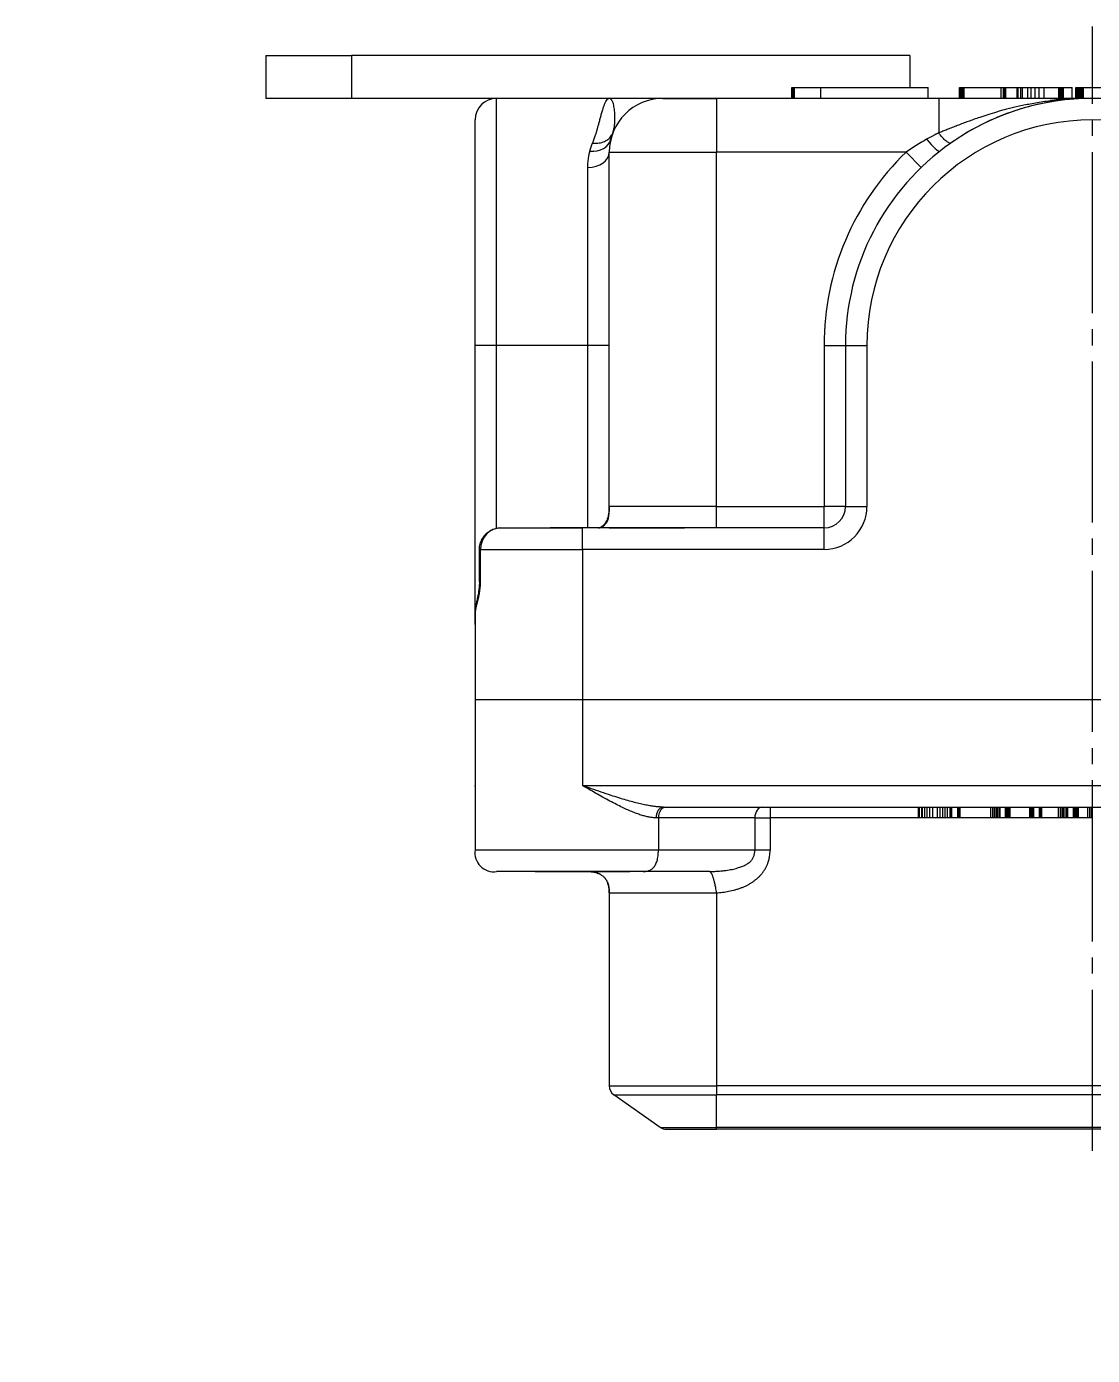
# Model space of a CAD drawing. Header units: millimetres. Extents: x -343 to 384, y -214 to 297.
# Drawn here: x -99.3 to 0, y -214.2 to -90.5 of the extents above; entities that cross this region are included whole.
import ezdxf

# ---------------------------------------------------------------- set-up
doc = ezdxf.new("R2010")
doc.units = ezdxf.units.MM
doc.linetypes.add('K5LT_AXLED', pattern=[19.5, 15, -1.5, 1.5, -1.5])
doc.linetypes.add('K5LT_THIN', pattern=[0])

# ---------------------------------------------------------------- blocks, each defined once
blk = doc.blocks.new('U5')
at = {"color": 30, "linetype": 'K5LT_AXLED', "lineweight": 18, "true_color": 0xff8000}
blk.add_line((0, -195.17), (0, -90.48), dxfattribs=at)
at = {"color": 7, "linetype": 'K5LT_THIN', "lineweight": 18}
for p, q in [((-77, -93.17), (-69, -93.17)), ((-77, -93.17), (-77, -97.17)), ((-17, -93.17), (-69, -93.17)), ((-69, -93.17), (-69, -97.17)), ((-17, -93.17), (-17, -96.17)), ((-27.99, -97.17), (-27.99, -96.17)), ((-27.99, -96.17), (-27.94, -96.17)), ((-27.94, -97.17), (-27.94, -96.17)), ((-27.94, -96.17), (-27.89, -96.17)), ((-27.89, -96.17), (-27.82, -96.17)), ((-27.89, -97.17), (-27.89, -96.17)), ((-27.82, -97.17), (-27.82, -96.17)), ((-27.82, -96.17), (-27.74, -96.17)), ((-27.74, -97.17), (-27.74, -96.17)), ((-27.74, -96.17), (-25.3, -96.17)), ((-25.3, -96.17), (-15.3, -96.17)), ((-25.3, -97.17), (-25.3, -96.17)), ((-15.3, -97.17), (-15.3, -96.17)), ((-12.38, -97.17), (-12.38, -96.17)), ((-12.38, -96.17), (-12.37, -96.17)), ((-12.37, -97.17), (-12.37, -96.17)), ((-12.37, -96.17), (-12.33, -96.17)), ((-12.33, -96.17), (-12.24, -96.17)), ((-12.33, -97.17), (-12.33, -96.17)), ((-12.24, -97.17), (-12.24, -96.17)), ((-12.24, -96.17), (-12.16, -96.17)), ((-12.16, -96.17), (-12.09, -96.17)), ((-12.16, -97.17), (-12.16, -96.17)), ((-12.09, -96.17), (-12.02, -96.17)), ((-12.09, -97.17), (-12.09, -96.17)), ((-12.02, -97.17), (-12.02, -96.17)), ((-12.02, -96.17), (-11.95, -96.17)), ((-11.95, -97.17), (-11.95, -96.17)), ((-11.95, -96.17), (-8.51, -96.17)), ((-8.51, -96.17), (-8.28, -96.17)), ((-8.51, -97.17), (-8.51, -96.17)), ((-8.28, -96.17), (-8.16, -96.17)), ((-8.28, -97.17), (-8.28, -96.17)), ((-8.16, -97.17), (-8.16, -96.17)), ((-8.16, -96.17), (-8.13, -96.17)), ((-8.13, -96.17), (-8.09, -96.17)), ((-8.13, -97.17), (-8.13, -96.17)), ((-8.09, -97.17), (-8.09, -96.17)), ((-8.09, -96.17), (-8.08, -96.17)), ((-8.08, -97.17), (-8.08, -96.17)), ((-8.08, -96.17), (-7.01, -96.17)), ((-7.01, -97.17), (-7.01, -96.17)), ((-7.01, -96.17), (-7.01, -96.17)), ((-7.01, -96.17), (-6.93, -96.17)), ((-7.01, -97.17), (-7.01, -96.17)), ((-6.93, -96.17), (-6.67, -96.17)), ((-6.93, -97.17), (-6.93, -96.17)), ((-6.67, -96.17), (-6.52, -96.17)), ((-6.67, -97.17), (-6.67, -96.17)), ((-6.67, -97.17), (-6.67, -96.17)), ((-6.67, -96.17), (-6.67, -96.17)), ((-6.52, -97.17), (-6.52, -96.17)), ((-6.52, -96.17), (-6.03, -96.17)), ((-6.03, -97.17), (-6.03, -96.17)), ((-6.03, -96.17), (-5.71, -96.17)), ((-5.71, -97.17), (-5.71, -96.17)), ((-5.71, -96.17), (-5.34, -96.17)), ((-5.34, -96.17), (-4.95, -96.17)), ((-5.34, -97.17), (-5.34, -96.17)), ((-4.95, -96.17), (-4.51, -96.17)), ((-4.95, -97.17), (-4.95, -96.17)), ((-4.51, -97.17), (-4.51, -96.17)), ((-4.51, -96.17), (-3.14, -96.17)), ((-3.14, -97.17), (-3.14, -96.17)), ((-3.14, -96.17), (-3.03, -96.17)), ((-3.03, -97.17), (-3.03, -96.17)), ((-3.03, -96.17), (-2.95, -96.17)), ((-2.95, -96.17), (-2.88, -96.17)), ((-2.95, -97.17), (-2.95, -96.17)), ((-2.88, -96.17), (-2.82, -96.17)), ((-2.88, -97.17), (-2.88, -96.17)), ((-2.82, -96.17), (-2.73, -96.17)), ((-2.82, -97.17), (-2.82, -96.17)), ((-2.73, -97.17), (-2.73, -96.17)), ((-2.73, -96.17), (-2.7, -96.17)), ((-2.7, -97.17), (-2.7, -96.17)), ((-2.7, -96.17), (-1.9, -96.17)), ((-1.9, -97.17), (-1.9, -96.17)), ((-1.56, -96.17), (-1.54, -96.17)), ((-1.56, -97.17), (-1.56, -96.17)), ((-1.54, -97.17), (-1.54, -96.17)), ((-1.54, -96.17), (-1.49, -96.17)), ((-1.49, -96.17), (-1.42, -96.17)), ((-1.49, -97.17), (-1.49, -96.17)), ((-1.42, -96.17), (-1.34, -96.17)), ((-1.42, -97.17), (-1.42, -96.17)), ((-1.34, -97.17), (-1.34, -96.17)), ((-1.34, -96.17), (-1.27, -96.17)), ((-1.27, -97.17), (-1.27, -96.17)), ((-1.27, -96.17), (-1.19, -96.17)), ((-1.19, -97.17), (-1.19, -96.17)), ((-1.19, -96.17), (-1.12, -96.17)), ((-1.12, -97.17), (-1.12, -96.17)), ((-1.12, -96.17), (-1.04, -96.17)), ((-1.04, -96.17), (-0.96, -96.17)), ((-1.04, -97.17), (-1.04, -96.17)), ((-0.96, -97.17), (-0.96, -96.17)), ((-0.96, -96.17), (-0.9, -96.17)), ((-0.9, -96.17), (-0.84, -96.17)), ((-0.9, -97.17), (-0.9, -96.17)), ((-0.84, -97.17), (-0.84, -96.17)), ((-0.84, -96.17), (1.23, -96.17)), ((-69, -97.17), (-77, -97.17)), ((-45, -97.17), (-69, -97.17)), ((-55.5, -120.17), (-55.5, -97.17)), ((-45, -97.17), (-55.5, -97.17)), ((-40, -97.17), (-45, -97.17)), ((-45, -97.17), (-45, -97.17)), ((-40, -97.17), (-35, -97.17)), ((-35, -97.17), (-40, -97.17)), ((-35, -97.17), (-35, -102.17)), ((-14.32, -97.17), (-35, -97.17)), ((-14.32, -97.17), (-14.32, -100.4)), ((0, -97.17), (-14.32, -97.17)), ((-3.89, -97.17), (-1.7, -97.17)), ((0, -97.17), (-0.9, -97.17)), ((-0.12, -97.17), (-0.12, -97.17)), ((-0.05, -97.17), (-0.01, -97.17)), ((0, -97.17), (0, -97.17)), ((0, -97.17), (0, -97.17)), ((0, -97.17), (0, -97.17)), ((-57.5, -120.17), (-57.5, -99.17)), ((-45, -102.17), (-35, -102.17)), ((-45, -135.18), (-45, -102.17)), ((-35, -135.17), (-35, -102.17)), ((-17.35, -102.17), (-35, -102.17)), ((-17.35, -102.17), (-15.96, -103.61)), ((-47, -120.17), (-47, -103.61)), ((-57.5, -146.15), (-57.5, -120.17)), ((-55.5, -120.17), (-57.5, -120.17)), ((-47, -120.17), (-55.5, -120.17)), ((-55.5, -137.21), (-55.5, -120.17)), ((-45, -120.17), (-47, -120.17)), ((-47, -137.17), (-47, -120.17)), ((-25, -120.17), (-25, -135.17)), ((-25, -120.17), (-23, -120.17)), ((-23, -120.17), (-21, -120.17)), ((-23, -120.17), (-23, -135.17)), ((-21, -120.17), (-21, -135.17)), ((-35, -135.17), (-45, -135.17)), ((-45, -135.17), (-45, -135.17)), ((-35, -135.17), (-25, -135.17)), ((-35, -137.17), (-35, -135.17)), ((-25, -137.17), (-25, -135.17)), ((-23, -135.17), (-25, -135.17)), ((-23, -135.17), (-21, -135.17)), ((-55.1, -137.17), (-47.5, -137.17)), ((-44.5, -137.17), (-50.5, -137.17)), ((-50.5, -137.17), (-50.28, -137.17)), ((-25, -137.17), (-47.5, -137.17)), ((-47.5, -139.17), (-47.5, -137.17)), ((-45.54, -136.91), (-45.53, -136.91)), ((-45.54, -136.91), (-45.53, -136.91)), ((-45, -137.17), (-38, -137.17)), ((-45, -137.17), (-44.5, -137.17)), ((-44.5, -137.17), (-45, -137.17)), ((-45, -137.17), (-44.5, -137.17)), ((-25, -139.17), (-25, -137.17)), ((-57, -139.17), (-57.1, -139.17)), ((-57.1, -142.17), (-57.1, -139.17)), ((-57, -139.17), (-47.5, -139.17)), ((-57, -142.17), (-57, -139.17)), ((-47.5, -139.17), (-47.5, -153.17)), ((-25, -139.17), (-47.5, -139.17)), ((-57.1, -142.17), (-57, -142.17)), ((-57.5, -145.24), (-57.5, -153.17)), ((-47.5, -153.17), (-57.5, -153.17)), ((-57.5, -153.17), (-57.5, -161.17)), ((-47.5, -153.17), (-57.5, -153.17)), ((47.5, -153.17), (-47.5, -153.17)), ((-47.5, -153.17), (-47.5, -161.17)), ((47.5, -153.17), (-47.5, -153.17)), ((-57.5, -161.17), (-57.5, -167.17)), ((-47.5, -161.17), (47.5, -161.17)), ((-39.95, -163.17), (39.95, -163.17)), ((-30.03, -163.17), (-30.03, -164.17)), ((-16.23, -163.17), (-16.23, -164.17)), ((-16.15, -163.17), (-16.15, -164.17)), ((-15.93, -163.17), (-15.93, -164.17)), ((-15.85, -163.17), (-15.85, -164.17)), ((-15.64, -163.17), (-15.64, -164.17)), ((-15.42, -163.17), (-15.42, -164.17)), ((-15.18, -163.17), (-15.18, -164.17)), ((-14.91, -163.17), (-14.91, -164.17)), ((-14.47, -163.17), (-14.47, -164.17)), ((-14.2, -163.17), (-14.2, -164.17)), ((-13.96, -163.17), (-13.96, -164.17)), ((-13.74, -163.17), (-13.74, -164.17)), ((-13.53, -163.17), (-13.53, -164.17)), ((-13.29, -163.17), (-13.29, -164.17)), ((-13.17, -163.17), (-13.17, -164.17)), ((-13.15, -163.17), (-13.15, -164.17)), ((-13.14, -163.17), (-13.14, -164.17)), ((-12.58, -163.17), (-12.58, -164.17)), ((-12.57, -163.17), (-12.57, -164.17)), ((-12.54, -163.17), (-12.54, -164.17)), ((-12.53, -163.17), (-12.53, -164.17)), ((-12.47, -163.17), (-12.47, -164.17)), ((-12.36, -163.17), (-12.36, -164.17)), ((-9.5, -163.17), (-9.5, -164.17)), ((-9.32, -163.17), (-9.32, -164.17)), ((-9.16, -163.17), (-9.16, -164.17)), ((-9.01, -163.17), (-9.01, -164.17)), ((-8.87, -163.17), (-8.87, -164.17)), ((-8.71, -163.17), (-8.71, -164.17)), ((-8.63, -163.17), (-8.63, -164.17)), ((-8.62, -163.17), (-8.62, -164.17)), ((-8.61, -163.17), (-8.61, -164.17)), ((-8.13, -163.17), (-8.13, -164.17)), ((-8.11, -163.17), (-8.11, -164.17)), ((-8.06, -163.17), (-8.06, -164.17)), ((-7.99, -163.17), (-7.99, -164.17)), ((-7.91, -163.17), (-7.91, -164.17)), ((-7.83, -163.17), (-7.83, -164.17)), ((-7.76, -163.17), (-7.76, -164.17)), ((-7.7, -163.17), (-7.7, -164.17)), ((-7.69, -163.17), (-7.69, -164.17)), ((-5.86, -163.17), (-5.86, -164.17)), ((-5.79, -163.17), (-5.79, -164.17)), ((-5.7, -163.17), (-5.7, -164.17)), ((-5.62, -163.17), (-5.62, -164.17)), ((-5.55, -163.17), (-5.55, -164.17)), ((-5.5, -163.17), (-5.5, -164.17)), ((-5.48, -163.17), (-5.48, -164.17)), ((-5.48, -163.17), (-5.48, -164.17)), ((-4.96, -163.17), (-4.96, -164.17)), ((-4.95, -163.17), (-4.95, -164.17)), ((-4.92, -163.17), (-4.92, -164.17)), ((-4.91, -163.17), (-4.91, -164.17)), ((-4.85, -163.17), (-4.85, -164.17)), ((-4.74, -163.17), (-4.74, -164.17)), ((-3.19, -163.17), (-3.19, -164.17)), ((-3.02, -163.17), (-3.02, -164.17)), ((-2.86, -163.17), (-2.86, -164.17)), ((-2.71, -163.17), (-2.71, -164.17)), ((-2.58, -163.17), (-2.58, -164.17)), ((-2.41, -163.17), (-2.41, -164.17)), ((-2.33, -163.17), (-2.33, -164.17)), ((-2.32, -163.17), (-2.32, -164.17)), ((-2.32, -163.17), (-2.32, -164.17)), ((-1.78, -163.17), (-1.78, -164.17)), ((-1.77, -163.17), (-1.77, -164.17)), ((-1.72, -163.17), (-1.72, -164.17)), ((-1.65, -163.17), (-1.65, -164.17)), ((-1.56, -163.17), (-1.56, -164.17)), ((-1.49, -163.17), (-1.49, -164.17)), ((-1.41, -163.17), (-1.41, -164.17)), ((-1.35, -163.17), (-1.35, -164.17)), ((-1.34, -163.17), (-1.34, -164.17)), ((-0.46, -163.17), (-0.46, -164.17)), ((-0.28, -163.17), (-0.28, -164.17)), ((-0.12, -163.17), (-0.12, -164.17)), ((-40.43, -164.17), (-40.64, -164.17)), ((-40.43, -164.17), (-40.43, -167.17)), ((-31.44, -164.17), (-40.43, -164.17)), ((-31.44, -164.17), (-31.44, -167.17)), ((-31.44, -164.17), (-30.03, -164.17)), ((-30.03, -164.17), (-30.03, -167.17)), ((-16.23, -164.17), (-30.03, -164.17)), ((-16.15, -164.17), (-16.23, -164.17)), ((-15.93, -164.17), (-16.15, -164.17)), ((-15.85, -164.17), (-15.93, -164.17)), ((-15.64, -164.17), (-15.85, -164.17)), ((-15.42, -164.17), (-15.64, -164.17)), ((-15.18, -164.17), (-15.42, -164.17)), ((-14.91, -164.17), (-15.18, -164.17)), ((-14.47, -164.17), (-14.91, -164.17)), ((-14.2, -164.17), (-14.47, -164.17)), ((-13.96, -164.17), (-14.2, -164.17)), ((-13.74, -164.17), (-13.96, -164.17)), ((-13.53, -164.17), (-13.74, -164.17)), ((-13.29, -164.17), (-13.53, -164.17)), ((-13.17, -164.17), (-13.29, -164.17)), ((-13.15, -164.17), (-13.17, -164.17)), ((-13.14, -164.17), (-13.15, -164.17)), ((-12.58, -164.17), (-13.14, -164.17)), ((-12.57, -164.17), (-12.58, -164.17)), ((-12.54, -164.17), (-12.57, -164.17)), ((-12.53, -164.17), (-12.54, -164.17)), ((-12.47, -164.17), (-12.53, -164.17)), ((-12.36, -164.17), (-12.47, -164.17)), ((-9.5, -164.17), (-12.36, -164.17)), ((-9.32, -164.17), (-9.5, -164.17)), ((-9.16, -164.17), (-9.32, -164.17)), ((-9.01, -164.17), (-9.16, -164.17)), ((-8.87, -164.17), (-9.01, -164.17)), ((-8.71, -164.17), (-8.87, -164.17)), ((-8.63, -164.17), (-8.71, -164.17)), ((-8.62, -164.17), (-8.63, -164.17)), ((-8.61, -164.17), (-8.62, -164.17)), ((-8.13, -164.17), (-8.61, -164.17)), ((-8.11, -164.17), (-8.13, -164.17)), ((-8.06, -164.17), (-8.11, -164.17)), ((-7.99, -164.17), (-8.06, -164.17)), ((-7.91, -164.17), (-7.99, -164.17)), ((-7.83, -164.17), (-7.91, -164.17)), ((-7.76, -164.17), (-7.83, -164.17)), ((-7.7, -164.17), (-7.76, -164.17)), ((-7.69, -164.17), (-7.7, -164.17)), ((-5.86, -164.17), (-7.69, -164.17)), ((-5.79, -164.17), (-5.86, -164.17)), ((-5.7, -164.17), (-5.79, -164.17)), ((-5.62, -164.17), (-5.7, -164.17)), ((-5.55, -164.17), (-5.62, -164.17)), ((-5.5, -164.17), (-5.55, -164.17)), ((-5.48, -164.17), (-5.5, -164.17)), ((-5.48, -164.17), (-5.48, -164.17)), ((-4.96, -164.17), (-5.48, -164.17)), ((-4.95, -164.17), (-4.96, -164.17)), ((-4.92, -164.17), (-4.95, -164.17)), ((-4.91, -164.17), (-4.92, -164.17)), ((-4.85, -164.17), (-4.91, -164.17)), ((-4.74, -164.17), (-4.85, -164.17)), ((-3.19, -164.17), (-4.74, -164.17)), ((-3.02, -164.17), (-3.19, -164.17)), ((-2.86, -164.17), (-3.02, -164.17)), ((-2.71, -164.17), (-2.86, -164.17)), ((-2.58, -164.17), (-2.71, -164.17)), ((-2.41, -164.17), (-2.58, -164.17)), ((-2.33, -164.17), (-2.41, -164.17)), ((-2.32, -164.17), (-2.33, -164.17)), ((-2.32, -164.17), (-2.32, -164.17)), ((-1.78, -164.17), (-2.32, -164.17)), ((-1.77, -164.17), (-1.78, -164.17)), ((-1.72, -164.17), (-1.77, -164.17)), ((-1.65, -164.17), (-1.72, -164.17)), ((-1.56, -164.17), (-1.65, -164.17)), ((-1.49, -164.17), (-1.56, -164.17)), ((-1.41, -164.17), (-1.49, -164.17)), ((-1.35, -164.17), (-1.41, -164.17)), ((-1.34, -164.17), (-1.35, -164.17)), ((-0.46, -164.17), (-1.34, -164.17)), ((-0.28, -164.17), (-0.46, -164.17)), ((-0.12, -164.17), (-0.28, -164.17)), ((0.02, -164.17), (-0.12, -164.17)), ((-40.43, -167.17), (-57.5, -167.17)), ((-31.44, -167.17), (-40.43, -167.17)), ((-30.03, -167.17), (-31.44, -167.17)), ((-53.16, -169.17), (-55.5, -169.17)), ((-41.84, -169.17), (-55.5, -169.17)), ((-51.9, -169.17), (-46.98, -169.17)), ((-46.98, -169.17), (-46.99, -169.17)), ((-46.98, -169.17), (-46.96, -169.17)), ((-46.98, -169.17), (-46.96, -169.17)), ((-46.98, -169.17), (-46.98, -169.17)), ((-46.98, -169.17), (-44.41, -169.17)), ((-44.41, -169.17), (-43.1, -169.17)), ((-35.68, -169.17), (-41.84, -169.17)), ((-35.67, -169.17), (-35.68, -169.17)), ((-45, -171.16), (-45, -171.17)), ((-45, -171.17), (-45, -189.14)), ((-35, -171.17), (-45, -171.17)), ((-35, -171.16), (-35, -171.17)), ((-35, -171.17), (-35, -189.14)), ((-45, -189.14), (-35, -189.14)), ((-35, -189.14), (-35, -189.96)), ((35, -189.14), (-35, -189.14)), ((-40.26, -192.99), (-44.57, -189.96)), ((-44.57, -189.96), (-35, -189.96)), ((-35, -192.99), (-35, -189.96)), ((35, -189.96), (-35, -189.96)), ((-40.26, -192.99), (-35, -192.99)), ((-35, -193.17), (-35, -192.99)), ((35, -192.99), (-35, -192.99)), ((-39.68, -193.17), (-35, -193.17)), ((35, -193.17), (-35, -193.17))]:
    blk.add_line(p, q, dxfattribs=at)
for centre, radius, start, end in [((-55.5, -99.17), 2, 90, 180), ((-45, -98.32), 1.16, 89.9747, 90.0301), ((-40, -102.17), 5, 90, 180), ((0, -120.17), 23, 54.9844, 125.0199), ((0, -120.17), 23, 90.0014, 91.2597), ((0, -120.17), 21, 0, 180), ((-40, -102.17), 5, 159.2986, 166.2769), ((0, -120.17), 23, 125.0199, 180), ((0, -120.17), 25, 133.9455, 180), ((0, -120.17), 23, 133.9455, 135.9208), ((-25, -135.17), 4, 270, 0), ((-25, -135.17), 2, 270, 0), ((-55.5, -161.17), 2, 180, 181.7261), ((-55.75, -167.42), 1.77, 171.8699, 278.1301), ((-55.75, -167.42), 1.77, 171.8699, 278.1301), ((-46.75, -170.92), 1.77, 95.8668, 97.6881), ((-44, -189.14), 1, 180, 235), ((-39.68, -192.17), 1, 235, 270)]:
    blk.add_arc(centre, radius, start, end, dxfattribs=at)
for centre, major_axis, ratio, start_param, end_param in [((-46.8, -100.51), (1.94, -0.47), 0.777628, 4.900052, 6.283185), ((-15.44, -100.51), (1.24, -1.57), 0.149152, 4.900052, 6.283185), ((-47, -102.17), (2, 0), 0.72, 4.712389, 6.283185), ((-55.1, -139.17), (0, 2), 0.949918, 0, 1.570796), ((-39.72, -164.17), (0, 1), 0.707107, 0, 1.570796), ((-30.74, -164.17), (0, 1), 0.707107, 0, 1.570796)]:
    blk.add_ellipse(centre, major_axis=major_axis, ratio=ratio, start_param=start_param, end_param=end_param, dxfattribs=at)
for points, knots in [([(-46.55, -101.33), (-46.49, -101.19), (-46.4, -100.94), (-46.28, -100.6), (-46.19, -100.3), (-46.11, -100.01), (-46.03, -99.72), (-45.94, -99.39), (-45.84, -99.03), (-45.74, -98.65), (-45.64, -98.29), (-45.53, -97.97), (-45.43, -97.69), (-45.32, -97.45), (-45.2, -97.27), (-45.09, -97.18), (-45.03, -97.17), (-45, -97.17)], [0, 0, 0, 0, 0.978117, 1.835841, 2.569046, 3.332013, 4.122583, 5.02633, 6.149563, 7.452045, 8.875183, 10.27878, 11.734255, 13.274791, 15.169666, 16.763414, 18, 18, 18, 18]), ([(-44.68, -100.4), (-44.67, -100.39), (-44.67, -100.37), (-44.66, -100.34), (-44.64, -100.3), (-44.63, -100.25), (-44.61, -100.17), (-44.58, -100.05), (-44.54, -99.9), (-44.51, -99.73), (-44.49, -99.55), (-44.48, -99.36), (-44.47, -99.17), (-44.47, -98.98), (-44.47, -98.77), (-44.48, -98.55), (-44.51, -98.3), (-44.54, -98.04), (-44.59, -97.79), (-44.65, -97.6), (-44.7, -97.45), (-44.75, -97.36), (-44.81, -97.27), (-44.89, -97.19), (-44.95, -97.17), (-44.99, -97.17), (-44.99, -97.17), (-44.99, -97.17), (-45, -97.17), (-45, -97.17), (-45, -97.17), (-45, -97.17), (-45, -97.17)], [0, 0, 0, 0, 0.175599, 0.35174, 0.533987, 0.767411, 1.201588, 1.87981, 2.799666, 3.868933, 4.959319, 6.12167, 7.28578, 8.606383, 9.997381, 11.597878, 13.447719, 15.918601, 18.590738, 21.166498, 23.28188, 25.040273, 26.624166, 29.639897, 32.406313, 32.681773, 32.773593, 32.842918, 32.887402, 32.914681, 32.942921, 33, 33, 33, 33]), ([(0, -97.17), (-0.02, -97.17), (-0.04, -97.17), (-0.08, -97.17), (-0.11, -97.17), (-0.13, -97.17), (-0.15, -97.17), (-0.18, -97.17), (-0.21, -97.17), (-0.25, -97.17), (-0.29, -97.17), (-0.36, -97.17), (-0.47, -97.17), (-0.69, -97.17), (-1.15, -97.18), (-1.95, -97.22), (-3.1, -97.31), (-4.43, -97.46), (-5.73, -97.68), (-6.92, -97.92), (-7.96, -98.17), (-8.89, -98.43), (-9.72, -98.68), (-10.44, -98.92), (-11.04, -99.13), (-11.57, -99.32), (-12.08, -99.51), (-12.57, -99.7), (-13.07, -99.89), (-13.51, -100.07), (-13.93, -100.24), (-14.19, -100.34), (-14.32, -100.4)], [0, 0, 0, 0, 0.101724, 0.18834, 0.252054, 0.305337, 0.351742, 0.397482, 0.465556, 0.546288, 0.657415, 0.789464, 0.997507, 1.402311, 2.291131, 4.118712, 6.908665, 10.124941, 13.215837, 15.885721, 18.284798, 20.47155, 22.389353, 24.083013, 25.466362, 26.66251, 27.790731, 28.98797, 30.114454, 31.196942, 32.089331, 33, 33, 33, 33]), ([(-0.31, -97.17), (-0.33, -97.17), (-0.36, -97.17), (-0.42, -97.17), (-0.46, -97.17), (-0.58, -97.17), (-0.66, -97.18), (-0.89, -97.18), (-1.04, -97.19), (-1.51, -97.21), (-1.82, -97.24), (-2.72, -97.32), (-3.31, -97.4), (-4.69, -97.63), (-5.47, -97.81), (-7.13, -98.28), (-8, -98.58), (-9.7, -99.29), (-10.52, -99.69), (-11.92, -100.48), (-12.51, -100.86), (-13.11, -101.27), (-13.16, -101.3), (-13.2, -101.33)], [0, 0, 0, 0, 0.342458, 0.342458, 0.856145, 0.856145, 1.883519, 1.883519, 3.938267, 3.938267, 8.047763, 8.047763, 15.924297, 15.924297, 26.619179, 26.619179, 38.819179, 38.819179, 51.019179, 51.019179, 60.292621, 60.292621, 60.985791, 60.985791, 60.985791, 60.985791]), ([(-46.55, -101.33), (-46.44, -101.34), (-46.23, -101.35), (-45.94, -101.33), (-45.68, -101.27), (-45.45, -101.19), (-45.23, -101.07), (-45.04, -100.93), (-44.88, -100.76), (-44.76, -100.58), (-44.7, -100.46), (-44.68, -100.4)], [0, 0, 0, 0, 1.617939, 3.030414, 4.293753, 5.593358, 6.935317, 8.270856, 9.582203, 10.827769, 12, 12, 12, 12]), ([(-44.86, -100.98), (-44.86, -100.98), (-44.86, -100.98), (-44.86, -100.98), (-44.86, -100.98), (-44.86, -100.98), (-44.86, -100.98), (-44.86, -100.98), (-44.86, -100.98), (-44.86, -100.97), (-44.86, -100.97), (-44.85, -100.97), (-44.85, -100.97), (-44.85, -100.96), (-44.85, -100.95), (-44.85, -100.94), (-44.84, -100.93), (-44.84, -100.91), (-44.84, -100.9), (-44.83, -100.87), (-44.82, -100.85), (-44.82, -100.83)], [0.000098, 0.000098, 0.000098, 0.000098, 0.005, 0.005, 0.02, 0.02, 0.039999, 0.039999, 0.079998, 0.079998, 0.159996, 0.159996, 0.319992, 0.319992, 0.639984, 0.639984, 1.239984, 1.239984, 1.839984, 1.839984, 3, 3, 3, 3]), ([(-14.32, -100.4), (-14.34, -100.41), (-14.38, -100.42), (-14.43, -100.44), (-14.47, -100.46), (-14.51, -100.48), (-14.54, -100.5), (-14.57, -100.51), (-14.61, -100.53), (-14.64, -100.55), (-14.69, -100.57), (-14.76, -100.61), (-14.85, -100.66), (-14.96, -100.72), (-15.08, -100.78), (-15.2, -100.85), (-15.32, -100.91), (-15.4, -100.96), (-15.44, -100.98)], [0, 0, 0, 0, 0.825572, 1.561368, 2.207389, 2.817107, 3.404737, 3.970278, 4.502441, 5.076787, 5.864355, 7.018937, 8.607645, 10.622826, 12.742924, 14.916467, 16.960299, 19, 19, 19, 19]), ([(-13.2, -101.33), (-13.22, -101.34), (-13.27, -101.35), (-13.36, -101.33), (-13.47, -101.26), (-13.59, -101.17), (-13.73, -101.06), (-13.87, -100.92), (-14.01, -100.76), (-14.16, -100.59), (-14.27, -100.46), (-14.32, -100.4)], [0, 0, 0, 0, 1.65014, 3.13956, 4.444353, 5.77096, 7.07536, 8.338809, 9.563455, 10.769634, 12, 12, 12, 12]), ([(-47, -103.61), (-47, -103.43), (-46.98, -103.08), (-46.92, -102.63), (-46.86, -102.3), (-46.82, -102.13), (-46.8, -102.08)], [0, 0, 0, 0, 2.308044, 4.616087, 6.171643, 7, 7, 7, 7]), ([(-45, -135.17), (-45, -135.17), (-45, -135.17), (-45, -135.18), (-45, -135.18), (-45, -135.18), (-45, -135.18), (-45, -135.18), (-45, -135.18), (-45, -135.19), (-45, -135.19), (-45, -135.19), (-45, -135.19), (-45, -135.19), (-45, -135.19), (-45, -135.2), (-45, -135.2), (-45, -135.2), (-45, -135.2), (-45, -135.21), (-45, -135.21), (-45, -135.21), (-45, -135.22), (-45, -135.22), (-45, -135.22), (-45, -135.23), (-45, -135.24), (-45, -135.25), (-45, -135.25), (-45, -135.26), (-45, -135.26), (-45, -135.27), (-45, -135.28), (-45, -135.29), (-45, -135.3), (-45, -135.32), (-45, -135.33), (-45, -135.35), (-45, -135.37), (-45.01, -135.42), (-45.01, -135.46), (-45.02, -135.56), (-45.03, -135.63), (-45.05, -135.8), (-45.07, -135.9), (-45.11, -136.09), (-45.13, -136.17), (-45.18, -136.33), (-45.21, -136.4), (-45.27, -136.53), (-45.3, -136.58), (-45.35, -136.68), (-45.38, -136.73), (-45.43, -136.8), (-45.46, -136.83), (-45.5, -136.88), (-45.52, -136.9), (-45.53, -136.91)], [0, 0, 0, 0, 0.357429, 0.357429, 0.639416, 0.639416, 0.666334, 0.666334, 0.903788, 0.903788, 1.141242, 1.141242, 1.222112, 1.222112, 1.540435, 1.540435, 1.648105, 1.648105, 2.074098, 2.074098, 2.500091, 2.500091, 2.77899, 2.77899, 3.336788, 3.336788, 4.428453, 4.428453, 5.215524, 5.215524, 6.002596, 6.002596, 7.090819, 7.090819, 8.60837, 8.60837, 10.26914, 10.26914, 13.59068, 13.59068, 20.233759, 20.233759, 33.519917, 33.519917, 53.003017, 53.003017, 71.284539, 71.284539, 87.926628, 87.926628, 102.781179, 102.781179, 116.00039, 116.00039, 127.753253, 127.753253, 134.99941, 134.99941, 134.99941, 134.99941]), ([(-45.31, -136.77), (-45.28, -136.73), (-45.23, -136.65), (-45.17, -136.54), (-45.13, -136.44), (-45.1, -136.34), (-45.07, -136.23), (-45.05, -136.1), (-45.03, -135.96), (-45.02, -135.8), (-45.01, -135.63), (-45, -135.46), (-45, -135.3), (-45, -135.21), (-45, -135.17)], [0, 0, 0, 0, 1.212013, 2.275102, 3.189267, 4.12073, 5.115098, 6.275639, 7.587935, 9.080577, 10.618506, 12.429707, 13.879607, 15, 15, 15, 15]), ([(-57.1, -139.17), (-57.1, -139.08), (-57.09, -138.99), (-57.07, -138.82), (-57.05, -138.73), (-57.01, -138.56), (-56.98, -138.48), (-56.91, -138.32), (-56.87, -138.24), (-56.79, -138.09), (-56.74, -138.02), (-56.64, -137.88), (-56.58, -137.82), (-56.46, -137.7), (-56.4, -137.64), (-56.27, -137.54), (-56.2, -137.5), (-56.06, -137.41), (-55.99, -137.37), (-55.84, -137.31), (-55.77, -137.28), (-55.61, -137.23), (-55.53, -137.21), (-55.38, -137.18), (-55.3, -137.17), (-55.18, -137.17), (-55.14, -137.17), (-55.1, -137.17)], [0.000003, 0.000003, 0.000003, 0.000003, 0.0800174, 0.0800174, 0.1600347, 0.1600347, 0.2400521, 0.2400521, 0.3200694, 0.3200694, 0.4000868, 0.4000868, 0.4801042, 0.4801042, 0.5601215, 0.5601215, 0.6401389, 0.6401389, 0.7201563, 0.7201563, 0.8001736, 0.8001736, 0.880191, 0.880191, 0.9602083, 0.9602083, 1, 1, 1, 1]), ([(-46.03, -137.17), (-45.96, -137.17), (-45.81, -137.14), (-45.63, -137.06), (-45.49, -136.95), (-45.39, -136.85), (-45.33, -136.79), (-45.31, -136.77)], [0, 0, 0, 0, 2.349366, 4.323006, 6.023469, 7.229658, 8, 8, 8, 8]), ([(-46.03, -137.17), (-46.03, -137.17), (-46.03, -137.17), (-46.03, -137.17), (-46.03, -137.17), (-46.03, -137.17), (-46.03, -137.17), (-46.03, -137.17), (-46.02, -137.17), (-46.02, -137.17), (-46.01, -137.17), (-46, -137.16), (-45.99, -137.16), (-45.97, -137.16), (-45.95, -137.16), (-45.92, -137.15), (-45.9, -137.14), (-45.86, -137.13), (-45.84, -137.12), (-45.79, -137.1), (-45.77, -137.08), (-45.71, -137.05), (-45.68, -137.03), (-45.62, -136.98), (-45.58, -136.95), (-45.55, -136.92), (-45.54, -136.91), (-45.54, -136.91)], [0.000042, 0.000042, 0.000042, 0.000042, 0.018333, 0.018333, 0.509887, 0.509887, 1.019816, 1.019816, 2.039674, 2.039674, 4.07939, 4.07939, 8.158821, 8.158821, 13.594618, 13.594618, 19.140374, 19.140374, 24.941617, 24.941617, 30.873407, 30.873407, 36.943881, 36.943881, 43.282156, 43.282156, 44, 44, 44, 44]), ([(-45.53, -136.91), (-45.49, -136.87), (-45.42, -136.82), (-45.34, -136.78), (-45.31, -136.77)], [0, 0, 0, 0, 3.333333, 5, 5, 5, 5]), ([(-57.1, -142.17), (-57.1, -142.17), (-57.1, -142.17), (-57.1, -142.17), (-57.1, -142.18), (-57.1, -142.19), (-57.1, -142.2), (-57.1, -142.22), (-57.1, -142.24), (-57.1, -142.28), (-57.1, -142.31), (-57.1, -142.39), (-57.11, -142.44), (-57.11, -142.56), (-57.12, -142.61), (-57.13, -142.74), (-57.13, -142.8), (-57.15, -142.94), (-57.16, -143.03), (-57.19, -143.2), (-57.2, -143.3), (-57.24, -143.49), (-57.26, -143.59), (-57.31, -143.82), (-57.33, -143.94), (-57.38, -144.18), (-57.4, -144.31), (-57.44, -144.54), (-57.46, -144.66), (-57.48, -144.87), (-57.49, -144.98), (-57.5, -145.14), (-57.5, -145.19), (-57.5, -145.24), (-57.5, -145.24), (-57.5, -145.24)], [0.000384, 0.000384, 0.000384, 0.000384, 0.056071, 0.056071, 0.799044, 0.799044, 1.598856, 1.598856, 3.198482, 3.198482, 6.397732, 6.397732, 12.796233, 12.796233, 19.895498, 19.895498, 27.737309, 27.737309, 38.845905, 38.845905, 52.354225, 52.354225, 68.557846, 68.557846, 89.167239, 89.167239, 111.127666, 111.127666, 131.010253, 131.010253, 149.063218, 149.063218, 156.996676, 156.996676, 157, 157, 157, 157]), ([(-57.5, -145.24), (-57.5, -145.18), (-57.49, -145.07), (-57.47, -144.89), (-57.43, -144.73), (-57.4, -144.57), (-57.36, -144.41), (-57.32, -144.26), (-57.28, -144.12), (-57.25, -143.98), (-57.22, -143.86), (-57.19, -143.74), (-57.16, -143.62), (-57.14, -143.5), (-57.11, -143.37), (-57.09, -143.23), (-57.07, -143.09), (-57.05, -142.96), (-57.04, -142.84), (-57.02, -142.72), (-57.01, -142.59), (-57, -142.4), (-57, -142.26), (-57, -142.17)], [0, 0, 0, 0, 2.759359, 5.133185, 7.028233, 8.734177, 10.258984, 11.69328, 12.94247, 14.006554, 14.881085, 15.738153, 16.520748, 17.2824, 18.087429, 18.941788, 19.707225, 20.329812, 20.882538, 21.500281, 22.139138, 22.754299, 24, 24, 24, 24]), ([(-57.5, -161.23), (-57.5, -161.23), (-57.5, -161.23), (-57.5, -161.23), (-57.5, -161.22), (-57.5, -161.22), (-57.5, -161.22), (-57.5, -161.22), (-57.5, -161.22), (-57.5, -161.22), (-57.5, -161.22), (-57.5, -161.22), (-57.5, -161.22), (-57.5, -161.21), (-57.5, -161.21), (-57.5, -161.21), (-57.5, -161.2), (-57.5, -161.2), (-57.5, -161.19), (-57.5, -161.19), (-57.5, -161.19), (-57.5, -161.19), (-57.5, -161.19), (-57.5, -161.19), (-57.5, -161.19), (-57.5, -161.19), (-57.5, -161.19), (-57.5, -161.18), (-57.5, -161.18), (-57.5, -161.18), (-57.5, -161.18), (-57.5, -161.18), (-57.5, -161.18), (-57.5, -161.17), (-57.5, -161.17), (-57.5, -161.17), (-57.5, -161.17), (-57.5, -161.17)], [233.702062, 233.702062, 233.702062, 233.702062, 235.29719, 235.29719, 276.148642, 276.148642, 288.800387, 288.800387, 314.103877, 314.103877, 347.455493, 347.455493, 390.726494, 390.726494, 477.268495, 477.268495, 637.70065, 637.70065, 694.905937, 694.905937, 752.111225, 752.111225, 758.211432, 758.211432, 763.928664, 763.928664, 771.949319, 771.949319, 787.99063, 787.99063, 813.080329, 813.080329, 867.941007, 867.941007, 922.801685, 922.801685, 954, 954, 954, 954]), ([(-40.64, -164.17), (-40.75, -164.17), (-40.97, -164.15), (-41.31, -164.1), (-41.66, -164.02), (-42.05, -163.91), (-42.46, -163.77), (-42.91, -163.59), (-43.4, -163.38), (-43.93, -163.13), (-44.5, -162.84), (-45.12, -162.51), (-45.78, -162.15), (-46.41, -161.79), (-46.98, -161.46), (-47.34, -161.26), (-47.5, -161.17)], [0, 0, 0, 0, 0.907039, 1.809225, 2.69908, 3.695897, 4.734928, 5.855588, 7.056291, 8.351933, 9.736343, 11.237775, 12.884484, 14.444183, 15.835058, 17, 17, 17, 17]), ([(-39.95, -163.17), (-40.09, -163.17), (-40.38, -163.15), (-40.81, -163.11), (-41.25, -163.04), (-41.73, -162.95), (-42.25, -162.83), (-42.82, -162.69), (-43.44, -162.51), (-44.12, -162.31), (-44.9, -162.06), (-45.75, -161.77), (-46.64, -161.47), (-47.22, -161.26), (-47.5, -161.17)], [0, 0, 0, 0, 0.942376, 1.854093, 2.732412, 3.714517, 4.75378, 5.882612, 7.112826, 8.438539, 9.867031, 11.642469, 13.365777, 15, 15, 15, 15]), ([(-39.95, -163.17), (-40, -163.17), (-40.08, -163.18), (-40.2, -163.23), (-40.31, -163.31), (-40.4, -163.4), (-40.48, -163.52), (-40.54, -163.66), (-40.59, -163.81), (-40.63, -163.98), (-40.64, -164.1), (-40.64, -164.17)], [0, 0, 0, 0, 1.559957, 2.920951, 4.136752, 5.384901, 6.67049, 7.938583, 9.211972, 10.459586, 12, 12, 12, 12]), ([(-35.68, -169.17), (-35.62, -169.17), (-35.53, -169.17), (-35.4, -169.16), (-35.31, -169.16), (-35.24, -169.16), (-35.14, -169.15), (-34.87, -169.14), (-34.53, -169.11), (-34.15, -169.06), (-33.85, -169.02), (-33.57, -168.97), (-33.31, -168.91), (-33.08, -168.84), (-32.85, -168.78), (-32.65, -168.7), (-32.47, -168.63), (-32.29, -168.54), (-32.13, -168.45), (-31.98, -168.34), (-31.85, -168.23), (-31.75, -168.12), (-31.66, -168), (-31.59, -167.87), (-31.53, -167.74), (-31.49, -167.59), (-31.46, -167.44), (-31.45, -167.3), (-31.44, -167.21), (-31.44, -167.17)], [0, 0, 0, 0, 0.859618, 1.514615, 1.946049, 2.289208, 2.74638, 3.516757, 6.447781, 8.238934, 9.866181, 11.483368, 12.962955, 14.441341, 15.782894, 17.08709, 18.282132, 19.484588, 20.644985, 21.797852, 22.877746, 23.875266, 24.781044, 25.665985, 26.56464, 27.469567, 28.444222, 29.279267, 30, 30, 30, 30]), ([(-35, -171.16), (-34.96, -171.15), (-34.92, -171.14), (-34.79, -171.13), (-34.69, -171.12), (-34.41, -171.09), (-34.22, -171.07), (-33.84, -171), (-33.64, -170.96), (-33.34, -170.89), (-33.24, -170.86), (-33.02, -170.79), (-32.92, -170.76), (-32.72, -170.69), (-32.63, -170.65), (-32.45, -170.57), (-32.35, -170.53), (-32.22, -170.47), (-32.18, -170.45), (-32.1, -170.41), (-32.06, -170.39), (-31.98, -170.34), (-31.94, -170.32), (-31.85, -170.27), (-31.81, -170.24), (-31.74, -170.2), (-31.7, -170.17), (-31.63, -170.13), (-31.6, -170.1), (-31.52, -170.05), (-31.49, -170.03), (-31.42, -169.97), (-31.38, -169.94), (-31.32, -169.89), (-31.29, -169.87), (-31.22, -169.81), (-31.19, -169.79), (-31.14, -169.73), (-31.11, -169.71), (-31.05, -169.65), (-31.02, -169.62), (-30.98, -169.58), (-30.96, -169.56), (-30.94, -169.53), (-30.92, -169.52), (-30.9, -169.49), (-30.88, -169.48), (-30.87, -169.46), (-30.86, -169.45), (-30.85, -169.44), (-30.84, -169.43), (-30.81, -169.39), (-30.79, -169.36), (-30.74, -169.3), (-30.72, -169.27), (-30.67, -169.22), (-30.65, -169.18), (-30.61, -169.12), (-30.59, -169.09), (-30.55, -169.03), (-30.53, -169), (-30.5, -168.95), (-30.48, -168.92), (-30.44, -168.86), (-30.43, -168.83), (-30.4, -168.77), (-30.38, -168.73), (-30.35, -168.68), (-30.34, -168.65), (-30.31, -168.59), (-30.3, -168.56), (-30.27, -168.5), (-30.26, -168.46), (-30.23, -168.38), (-30.22, -168.34), (-30.18, -168.24), (-30.16, -168.17), (-30.13, -168.05), (-30.12, -167.99), (-30.09, -167.87), (-30.08, -167.82), (-30.07, -167.72), (-30.06, -167.67), (-30.05, -167.6), (-30.05, -167.56), (-30.04, -167.49), (-30.04, -167.46), (-30.03, -167.38), (-30.03, -167.34), (-30.03, -167.27), (-30.03, -167.25), (-30.03, -167.21), (-30.03, -167.19), (-30.03, -167.17)], [2.570861, 2.570861, 2.570861, 2.570861, 3.010614, 3.010614, 4.059898, 4.059898, 6.178257, 6.178257, 8.321907, 8.321907, 9.504543, 9.504543, 10.694123, 10.694123, 11.731486, 11.731486, 12.781056, 12.781056, 13.253785, 13.253785, 13.730463, 13.730463, 14.21174, 14.21174, 14.698318, 14.698318, 15.126899, 15.126899, 15.560995, 15.560995, 16.00165, 16.00165, 16.449832, 16.449832, 16.839479, 16.839479, 17.23665, 17.23665, 17.622524, 17.622524, 18.01766, 18.01766, 18.207795, 18.207795, 18.394483, 18.394483, 18.577909, 18.577909, 18.64617, 18.64617, 18.758217, 18.758217, 19.115442, 19.115442, 19.461672, 19.461672, 19.812427, 19.812427, 20.153561, 20.153561, 20.477206, 20.477206, 20.793677, 20.793677, 21.11167, 21.11167, 21.423894, 21.423894, 21.707006, 21.707006, 21.986524, 21.986524, 22.377022, 22.377022, 22.762998, 22.762998, 23.379472, 23.379472, 23.959596, 23.959596, 24.500117, 24.500117, 24.914031, 24.914031, 25.251606, 25.251606, 25.591682, 25.591682, 26.016097, 26.016097, 26.228935, 26.228935, 26.440709, 26.440709, 26.440709, 26.440709]), ([(-46.98, -169.17), (-46.98, -169.17), (-46.98, -169.17), (-46.97, -169.17), (-46.97, -169.17), (-46.95, -169.17), (-46.92, -169.17), (-46.89, -169.17), (-46.87, -169.17), (-46.8, -169.17), (-46.75, -169.18), (-46.63, -169.19), (-46.55, -169.2), (-46.39, -169.22), (-46.29, -169.25), (-46.13, -169.29), (-46.07, -169.32), (-45.97, -169.36), (-45.94, -169.37), (-45.87, -169.41), (-45.84, -169.42), (-45.81, -169.44)], [0.194409, 0.194409, 0.194409, 0.194409, 0.379002, 0.379002, 0.533072, 0.533072, 1.350416, 1.350416, 2.167761, 2.167761, 4.335522, 4.335522, 7.508779, 7.508779, 11.684504, 11.684504, 14.528405, 14.528405, 16.157691, 16.157691, 17.587038, 17.587038, 17.587038, 17.587038]), ([(-46.92, -169.17), (-46.92, -169.17), (-46.94, -169.17), (-46.97, -169.17), (-46.98, -169.17)], [0, 0, 0, 0, 1.666667, 5, 5, 5, 5]), ([(-46.96, -169.17), (-46.94, -169.17), (-46.92, -169.17), (-46.87, -169.17), (-46.83, -169.17), (-46.73, -169.18), (-46.67, -169.18), (-46.53, -169.2), (-46.45, -169.21), (-46.32, -169.24), (-46.27, -169.25), (-46.18, -169.28), (-46.14, -169.29), (-46.06, -169.32), (-46.03, -169.34), (-45.95, -169.37), (-45.92, -169.38), (-45.86, -169.41), (-45.84, -169.43), (-45.81, -169.44)], [0.634192, 0.634192, 0.634192, 0.634192, 2.038431, 2.038431, 4.721358, 4.721358, 9.172038, 9.172038, 14.772038, 14.772038, 18.316155, 18.316155, 20.993873, 20.993873, 23.668424, 23.668424, 26.035314, 26.035314, 28, 28, 28, 28]), ([(-46.96, -169.17), (-46.87, -169.17), (-46.7, -169.18), (-46.46, -169.21), (-46.25, -169.25), (-46.06, -169.31), (-45.9, -169.39), (-45.75, -169.47), (-45.62, -169.57), (-45.51, -169.66), (-45.43, -169.75), (-45.37, -169.83), (-45.32, -169.9), (-45.27, -169.97), (-45.25, -170.02), (-45.24, -170.04)], [0, 0, 0, 0, 2.158237, 4.058551, 5.650396, 7.187541, 8.613044, 9.948707, 11.229871, 12.330548, 13.279482, 14.022143, 14.757091, 15.398201, 16, 16, 16, 16]), ([(-35, -171.16), (-35.02, -171.07), (-35.04, -170.9), (-35.09, -170.67), (-35.13, -170.47), (-35.17, -170.29), (-35.21, -170.11), (-35.25, -169.96), (-35.29, -169.82), (-35.33, -169.7), (-35.37, -169.59), (-35.4, -169.5), (-35.44, -169.41), (-35.48, -169.34), (-35.52, -169.27), (-35.55, -169.23), (-35.59, -169.19), (-35.63, -169.17), (-35.66, -169.17), (-35.67, -169.17)], [0, 0, 0, 0, 1.631366, 3.04953, 4.28248, 5.478868, 6.638695, 7.716779, 8.748945, 9.731337, 10.682058, 11.629833, 12.631499, 13.693759, 14.837818, 16.034067, 17.271318, 18.601085, 20, 20, 20, 20]), ([(-45.31, -169.92), (-45.29, -169.94), (-45.28, -169.96), (-45.26, -170), (-45.25, -170.02), (-45.24, -170.04)], [0, 0, 0, 0, 1.196729, 1.196729, 2.271411, 2.271411, 2.271411, 2.271411]), ([(-45, -171.16), (-45, -171.07), (-45.01, -170.9), (-45.03, -170.67), (-45.07, -170.47), (-45.12, -170.3), (-45.17, -170.15), (-45.22, -170.06), (-45.24, -170.02)], [0, 0, 0, 0, 2.054501, 3.865736, 5.325157, 6.711011, 7.899776, 9, 9, 9, 9]), ([(-45.24, -170.04), (-45.2, -170.11), (-45.14, -170.24), (-45.08, -170.44), (-45.04, -170.63), (-45.02, -170.8), (-45, -170.98), (-45, -171.1), (-45, -171.16)], [0, 0, 0, 0, 1.814906, 3.440633, 4.87718, 6.263311, 7.637584, 9, 9, 9, 9]), ([(-45.24, -170.04), (-45.2, -170.11), (-45.14, -170.24), (-45.08, -170.44), (-45.04, -170.63), (-45.02, -170.8), (-45, -170.98), (-45, -171.1), (-45, -171.16)], [0, 0, 0, 0, 1.814906, 3.440633, 4.87718, 6.263311, 7.637584, 9, 9, 9, 9])]:
    blk.add_open_spline(points, degree=3, knots=knots, dxfattribs=at)
for points, degree in [([(-46.8, -102.08), (-46.73, -101.81), (-46.64, -101.56), (-46.55, -101.33)], 3), ([(-15.44, -100.98), (-16.1, -101.35), (-16.74, -101.74), (-17.35, -102.17)], 3), ([(-41.84, -169.17), (-40.43, -169.17), (-40.43, -167.17)], 2)]:
    blk.add_open_spline(points, degree=degree, dxfattribs=at)

msp = doc.modelspace()

# ---------------------------------------------------------------- block references
msp.add_blockref('U5', (0, 0))

doc.saveas('drawing.dxf')
